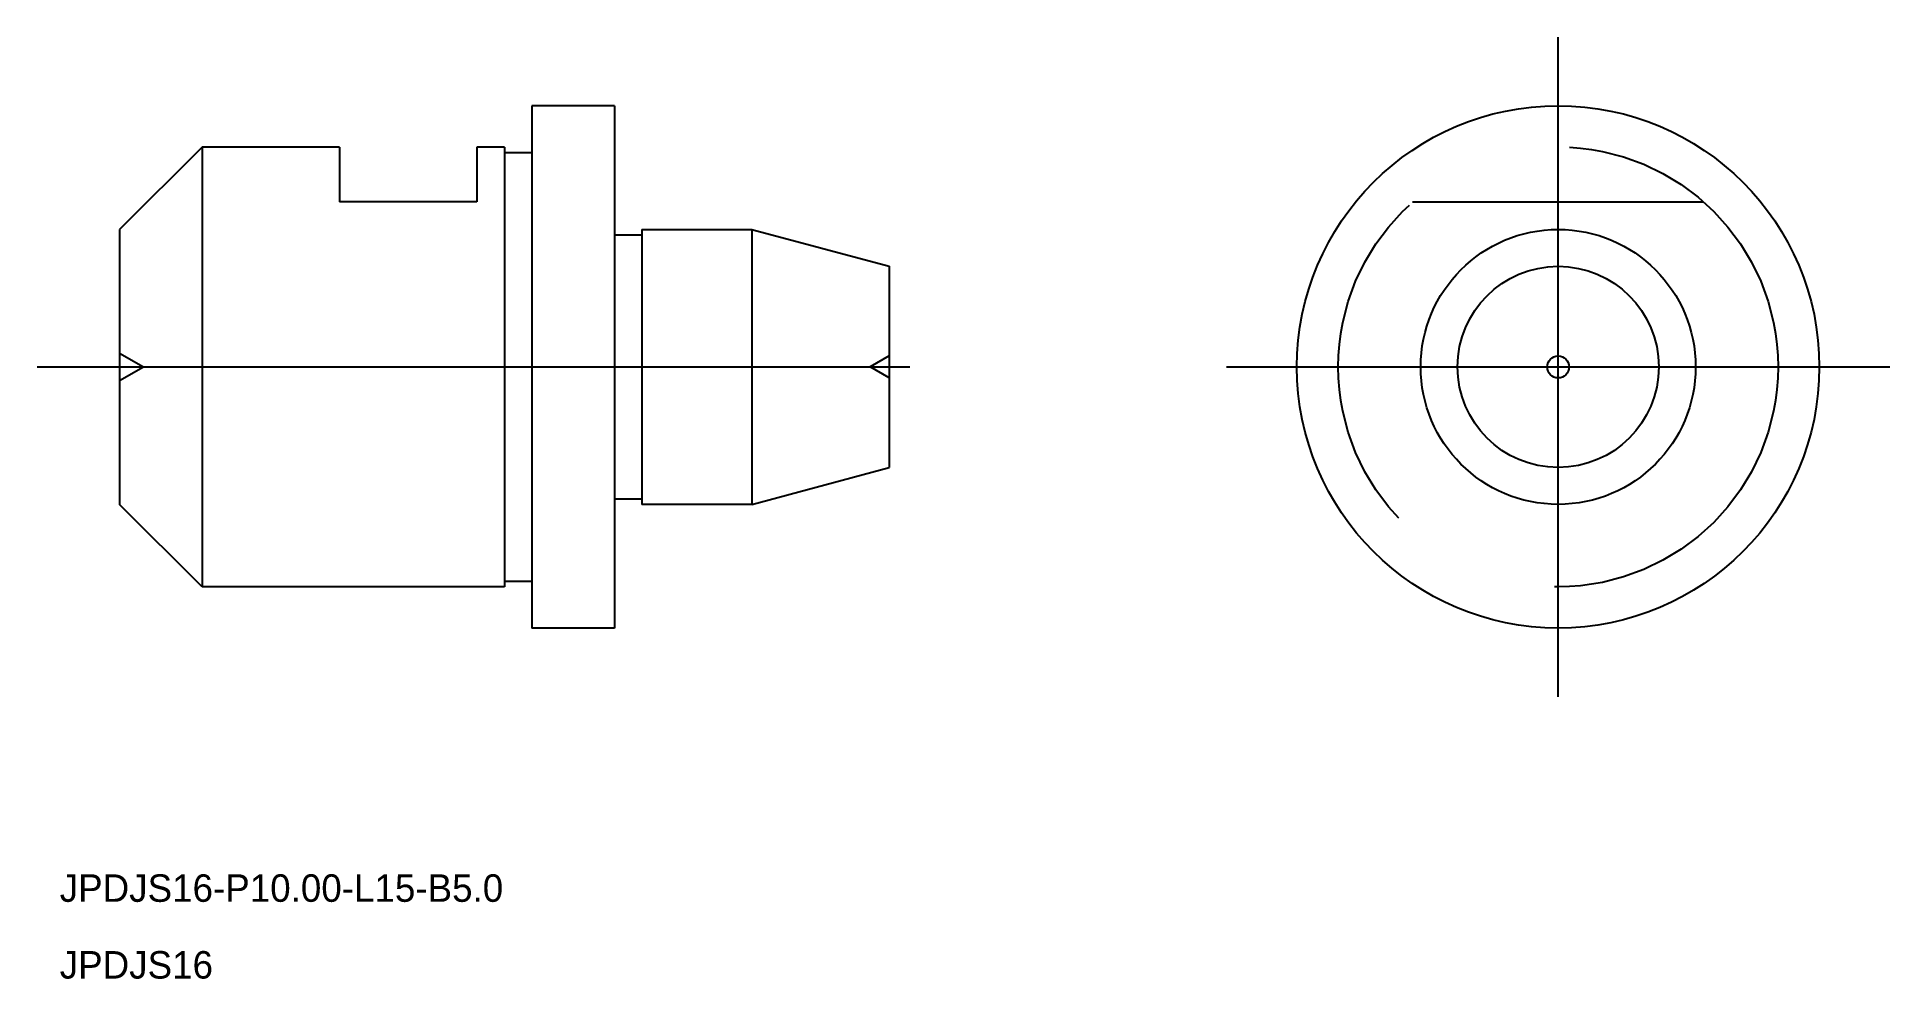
# Model space of a CAD drawing. Extents: x 557 to 624.4, y 576.8 to 611.1.
import ezdxf

# ---------------------------------------------------------------- set-up
doc = ezdxf.new("R2010")
doc.units = 0
doc.linetypes.add('CENTER', pattern=[50.8, 31.75, -6.35, 6.35, -6.35])
doc.linetypes.add('DASHED', pattern=[19.05, 12.7, -6.35])
doc.layers.get('0').update_dxf_attribs({"linetype": 'CONTINUOUS'})
doc.layers.add('CENTER', color=1, linetype='CENTER')

msp = doc.modelspace()

# ---------------------------------------------------------------- linework, layer by layer
at = {"color": 7, "linetype": 'CONTINUOUS'}
for p, q in [((575.023, 608.601), (575.023, 589.601)), ((578.023, 608.601), (575.023, 608.601)), ((578.023, 608.601), (578.023, 589.601)), ((563.023, 607.101), (560.023, 604.101)), ((563.023, 607.101), (563.023, 591.101)), ((568.023, 607.101), (563.023, 607.101)), ((568.023, 607.101), (568.023, 605.101)), ((574.023, 607.101), (573.023, 607.101)), ((573.023, 607.101), (573.023, 605.101)), ((574.023, 607.101), (574.023, 591.101)), ((574.023, 606.901), (575.023, 606.901)), ((578.023, 606.401), (578.023, 606.401)), ((573.023, 605.101), (568.023, 605.101)), ((560.023, 604.101), (560.023, 594.101)), ((578.023, 603.901), (579.023, 603.901)), ((579.023, 604.101), (579.023, 594.101)), ((579.023, 604.101), (583.023, 604.101)), ((583.023, 604.101), (583.023, 594.101)), ((583.023, 604.101), (588.023, 602.761)), ((588.023, 602.761), (588.023, 595.441)), ((583.023, 594.101), (588.023, 595.441)), ((563.023, 591.101), (560.023, 594.101)), ((578.023, 594.301), (579.023, 594.301)), ((583.023, 594.101), (579.023, 594.101)), ((574.023, 591.101), (563.023, 591.101)), ((574.023, 591.301), (575.023, 591.301)), ((578.023, 589.601), (575.023, 589.601))]:
    msp.add_line(p, q, dxfattribs=at)
at = {"color": 3, "linetype": 'DASHED'}
for p, q in [((607.059, 605.101), (617.642, 605.101)), ((560.023, 599.601), (560.889, 599.101)), ((588.023, 599.501), (587.33, 599.101)), ((560.023, 598.601), (560.889, 599.101)), ((588.023, 598.701), (587.33, 599.101))]:
    msp.add_line(p, q, dxfattribs=at)
at = {"color": 7, "linetype": 'CONTINUOUS'}
for radius in [9.5, 5, 3.66, 0.4]:
    msp.add_circle((612.351, 599.101), radius, dxfattribs=at)
at = {"color": 3, "linetype": 'DASHED'}
msp.add_circle((612.351, 599.101), 8, dxfattribs=at)
at = {"layer": 'CENTER', "color": 1, "linetype": 'CENTER'}
for p, q in [((612.351, 587.101), (612.351, 611.101)), ((557.023, 599.101), (594.545, 599.101)), ((600.282, 599.101), (624.419, 599.101))]:
    msp.add_line(p, q, dxfattribs=at)

# ---------------------------------------------------------------- texts
at = {"color": 7, "linetype": 'CONTINUOUS'}
for s, p in [('JPDJS16-P10.00-L15-B5.0', (557.848, 579.641)), ('JPDJS16', (557.848, 576.849))]:
    msp.add_text(s, height=1, dxfattribs=at).set_placement(p)

doc.saveas('drawing.dxf')
